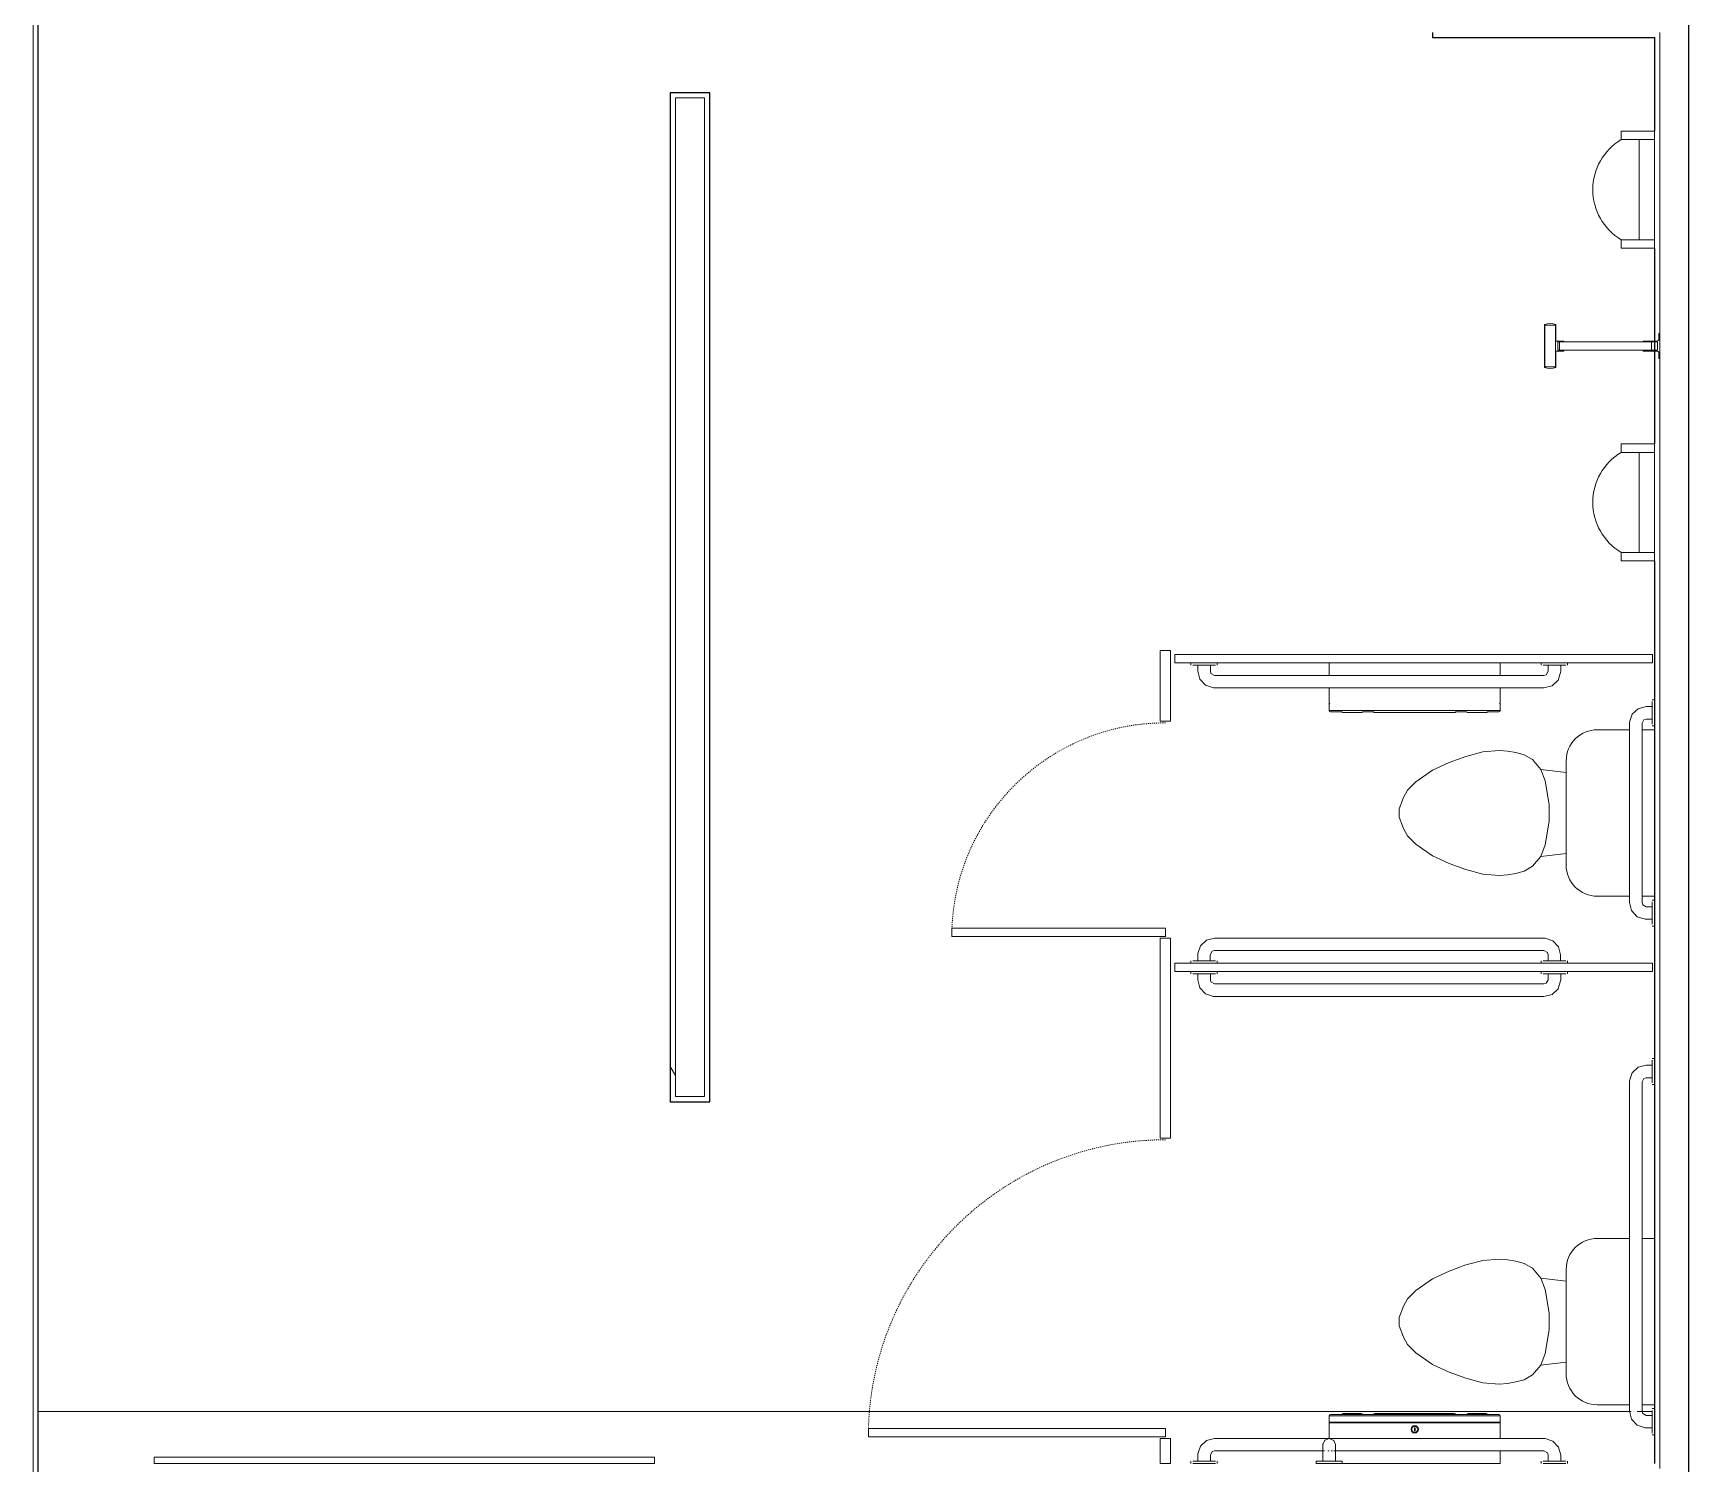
# Model space of a CAD drawing. Header units: inches. Extents: x 1 to 27263, y -26002 to 5769.
# Drawn here: x 25307.1 to 25505.6, y -22691.4 to -22519.8 of the extents above; entities that cross this region are included whole.
import ezdxf

# ---------------------------------------------------------------- set-up
doc = ezdxf.new("R2010")
doc.units = ezdxf.units.IN
doc.header["$MEASUREMENT"] = 0
doc.linetypes.add('Dash', pattern=[0.25, 0.125, -0.125])
doc.linetypes.add('Dash_2_', pattern=[0.25, 0.125, -0.125])
for name, color, linetype, lineweight in [('A-FLOR', 192, 'Continuous', 9), ('A-WALL', 113, 'Continuous', 9), ('A-WALL-PATT', 111, 'Continuous', 25), ('I-WALL', 2, 'Continuous', 9), ('P-SANR-FIXT', 6, 'Continuous', 9), ('Q-SPCQ', 91, 'Continuous', 9), ('Q-SPCQ-HDLN', 91, 'Dash', 9)]:
    doc.layers.add(name, color=color, linetype=linetype, lineweight=lineweight)

# ---------------------------------------------------------------- blocks, each defined once
blk = doc.blocks.new('Toilet-Domestic-3D - Toilet-Domestic-3D-11065-Site Plan - Phase 1')
at = {"layer": 'P-SANR-FIXT', "color": 7}
for p, q in [((-1.87, 11.5), (-0.5, 12)), ((-0.5, 12), (0.5, 12)), ((0.5, 12), (1.87, 11.5)), ((-5.13, 8), (-3.74, 10)), ((-3.74, 10), (-2.74, 11)), ((-2.74, 11), (-1.87, 11.5)), ((1.87, 11.5), (2.74, 11)), ((2.74, 11), (3.74, 10)), ((3.74, 10), (5.13, 8)), ((-6.06, 6), (-5.13, 8)), ((5.13, 8), (6.06, 6)), ((-6.79, 4), (-6.06, 6)), ((6.06, 6), (6.79, 4)), ((-7.33, 1.99), (-6.79, 4)), ((6.79, 4), (7.33, 1.99)), ((-7.5, 0), (-7.33, 1.99)), ((7.33, 1.99), (7.5, 0)), ((-7.41, -1), (-7.5, 0)), ((-7.24, -2), (-7.41, -1)), ((7.41, -1), (7.24, -2)), ((7.5, 0), (7.41, -1)), ((-6.97, -3), (-7.24, -2)), ((-6.4, -4), (-6.97, -3)), ((6.97, -3), (6.4, -4)), ((7.24, -2), (6.97, -3)), ((-5.21, -5), (-6.4, -4)), ((-3.84, -5.5), (-5.21, -5)), ((-4.86, -8.02), (-5.21, -5)), ((-1, -6), (-3.84, -5.5)), ((3.84, -5.5), (1, -6)), ((5.21, -5), (3.84, -5.5)), ((4.86, -8.02), (5.21, -5)), ((6.4, -4), (5.21, -5)), ((1, -6), (-1, -6)), ((6.25, -8.02), (-6.25, -8.02)), ((-9.98, -11.75), (-9.98, -15.6)), ((9.98, -15.63), (9.98, -11.75)), ((-9.98, -17.1), (-9.98, -18.6)), ((9.98, -18.6), (9.98, -17.08))]:
    blk.add_line(p, q, dxfattribs=at)
for centre, start, end in [((-6.25, -11.75), 90, 180), ((6.25, -11.75), 0, 90)]:
    blk.add_arc(centre, 3.73, start, end, dxfattribs=at)
blk = doc.blocks.new('Toilet-Domestic-3D - Toilet-Domestic-3D-V39-Site Plan - Phase 1')
at = {"layer": 'P-SANR-FIXT', "color": 7}
for p, q in [((-1.87, 11.5), (-0.5, 12)), ((-0.5, 12), (0.5, 12)), ((0.5, 12), (1.87, 11.5)), ((-5.13, 8), (-3.74, 10)), ((-3.74, 10), (-2.74, 11)), ((-2.74, 11), (-1.87, 11.5)), ((1.87, 11.5), (2.74, 11)), ((2.74, 11), (3.74, 10)), ((3.74, 10), (5.13, 8)), ((-6.06, 6), (-5.13, 8)), ((5.13, 8), (6.06, 6)), ((-6.79, 4), (-6.06, 6)), ((6.06, 6), (6.79, 4)), ((-7.33, 1.99), (-6.79, 4)), ((6.79, 4), (7.33, 1.99)), ((-7.5, 0), (-7.33, 1.99)), ((7.33, 1.99), (7.5, 0)), ((-7.41, -1), (-7.5, 0)), ((-7.24, -2), (-7.41, -1)), ((7.41, -1), (7.24, -2)), ((7.5, 0), (7.41, -1)), ((-6.97, -3), (-7.24, -2)), ((-6.4, -4), (-6.97, -3)), ((6.97, -3), (6.4, -4)), ((7.24, -2), (6.97, -3)), ((-5.21, -5), (-6.4, -4)), ((-3.84, -5.5), (-5.21, -5)), ((-4.86, -8.02), (-5.21, -5)), ((-1, -6), (-3.84, -5.5)), ((3.84, -5.5), (1, -6)), ((5.21, -5), (3.84, -5.5)), ((4.86, -8.02), (5.21, -5)), ((6.4, -4), (5.21, -5)), ((1, -6), (-1, -6)), ((6.25, -8.02), (-6.25, -8.02)), ((-9.98, -11.75), (-9.98, -15.6)), ((9.98, -15.6), (9.98, -11.75)), ((-9.98, -17.1), (-9.98, -18.6)), ((9.98, -18.6), (9.98, -17.1))]:
    blk.add_line(p, q, dxfattribs=at)
for centre, start, end in [((-6.25, -11.75), 90, 180), ((6.25, -11.75), 0, 90)]:
    blk.add_arc(centre, 3.73, start, end, dxfattribs=at)
blk = doc.blocks.new('Urinal-Wall-3D - Urinal-Wall-3D-23375-Site Plan - Phase 1')
at = {"layer": 'P-SANR-FIXT', "color": 7}
for p, q in [((-11.29, 2.06), (-11.29, 6.06)), ((-11.29, 6.06), (-10.29, 6.06)), ((-10.29, 6.06), (-10.29, 2.06)), ((2.73, 6.06), (1.71, 6.06)), ((1.71, 6.06), (1.71, 2.06)), ((2.73, 2.06), (2.73, 6.06)), ((-10.29, 2.06), (-11.29, 2.06)), ((1.71, 3.91), (-10.29, 3.91)), ((-10.29, 3.91), (-10.29, 2.06)), ((-10.29, 2.06), (1.71, 2.06)), ((1.71, 2.06), (1.71, 3.91)), ((1.71, 2.06), (2.73, 2.06))]:
    blk.add_line(p, q, dxfattribs=at)
blk.add_arc((-4.29, 2.46), 7, 31.0027, 148.9973, dxfattribs=at)
blk = doc.blocks.new('817_Grab_Bars - 8170-001420-25752-Site Plan - Phase 1')
at = {"layer": 'Q-SPCQ', "color": 7}
for p, q in [((25488.27, -22688.3), (25448.77, -22688.3)), ((25446.77, -22690.3), (25446.77, -22691.02)), ((25448.27, -22691.02), (25448.27, -22690.3)), ((25448.77, -22689.8), (25461.97, -22689.8)), ((25462.34, -22689.8), (25462.52, -22689.8)), ((25462.75, -22689.8), (25462.92, -22689.8)), ((25463.06, -22689.8), (25488.27, -22689.8)), ((25488.77, -22690.3), (25488.77, -22691.02)), ((25490.27, -22691.02), (25490.27, -22690.3)), ((25445.95, -22691.02), (25445.95, -22691.3)), ((25446.16, -22691.02), (25447.52, -22691.02)), ((25447.52, -22691.3), (25446.16, -22691.3)), ((25447.52, -22691.02), (25448.87, -22691.02)), ((25448.87, -22691.3), (25447.52, -22691.3)), ((25449.08, -22691.3), (25449.08, -22691.02)), ((25487.95, -22691.02), (25487.95, -22691.3)), ((25488.16, -22691.02), (25489.52, -22691.02)), ((25489.52, -22691.3), (25488.16, -22691.3)), ((25489.52, -22691.02), (25490.87, -22691.02)), ((25490.87, -22691.3), (25489.52, -22691.3)), ((25491.08, -22691.3), (25491.08, -22691.02))]:
    blk.add_line(p, q, dxfattribs=at)
at = {"layer": 'Q-SPCQ', "color": 7, "flags": 128}
for points in [[(25448.77, -22688.3), (25447.8, -22688.55), (25447.08, -22689.23), (25446.77, -22690.17), (25446.77, -22690.3)], [(25490.27, -22690.3), (25490.02, -22689.34), (25489.34, -22688.62), (25488.4, -22688.31), (25488.27, -22688.3)], [(25448.27, -22690.3), (25448.5, -22689.88), (25448.77, -22689.8)], [(25488.27, -22689.8), (25488.69, -22690.03), (25488.77, -22690.3)]]:
    blk.add_lwpolyline(points, dxfattribs=at)
blk = doc.blocks.new('Dispenser-Toilet_Tissue-Frost_Products_LTD_-Jumbo-169 - Steel-Brushed-Stainless_Steel-39538-Site Plan - Phase 1')
at = {"layer": 'Q-SPCQ', "color": 10, "lineweight": 13}
for p, q in [((25483.01, -22685.6), (25462.52, -22685.6)), ((25462.52, -22685.6), (25462.52, -22686.37)), ((25462.52, -22686.37), (25462.58, -22686.37)), ((25462.52, -22686.46), (25483.01, -22686.46)), ((25462.52, -22686.46), (25462.52, -22688.33)), ((25462.58, -22686.37), (25482.96, -22686.37)), ((25462.58, -22686.37), (25462.58, -22686.4)), ((25482.96, -22686.4), (25462.58, -22686.4)), ((25464.03, -22685.44), (25462.68, -22685.44)), ((25481.5, -22685.44), (25464.03, -22685.44)), ((25466.36, -22685.34), (25464.19, -22685.34)), ((25467.83, -22685.44), (25466.52, -22685.44)), ((25477.52, -22685.34), (25468.01, -22685.34)), ((25479.01, -22685.44), (25477.7, -22685.44)), ((25481.34, -22685.34), (25479.17, -22685.34)), ((25482.86, -22685.44), (25481.5, -22685.44)), ((25482.96, -22686.4), (25482.96, -22686.37)), ((25482.96, -22686.37), (25483.01, -22686.37)), ((25483.01, -22686.37), (25483.01, -22685.6)), ((25483.01, -22688.33), (25483.01, -22686.46)), ((25472.81, -22687.06), (25472.73, -22687.06)), ((25472.73, -22687.06), (25472.73, -22687.4)), ((25472.73, -22687.4), (25472.81, -22687.4)), ((25472.81, -22687.4), (25472.81, -22687.06)), ((25483.01, -22691.3), (25483.01, -22689.77)), ((25463.87, -22691.3), (25483.01, -22691.3))]:
    blk.add_line(p, q, dxfattribs=at)
for radius in [0.438, 0.358]:
    blk.add_circle((25472.77, -22687.22), radius, dxfattribs=at)
for centre, radius, start, end in [((25462.68, -22685.6), 0.16, 90, 180), ((25462.58, -22686.46), 0.06, 90, 180), ((25464.19, -22685.52), 0.18, 90, 153.6122), ((25465.74, -22685.46), 0.118, 100.8116, 172.3569), ((25465.74, -22685.49), 0.151, 19.6341, 87.321), ((25465.76, -22685.49), 0.151, 19.6341, 86.8331), ((25465.77, -22685.52), 0.18, 26.3878, 90), ((25466.34, -22685.46), 0.119, 100.0401, 171.5195), ((25466.34, -22685.49), 0.151, 19.6341, 87.321), ((25466.35, -22685.49), 0.151, 19.6341, 87.321), ((25466.36, -22685.52), 0.18, 26.3878, 90), ((25468.01, -22685.56), 0.22, 90, 146.9443), ((25477.52, -22685.56), 0.22, 33.0557, 90), ((25479.17, -22685.52), 0.18, 90, 153.6122), ((25479.18, -22685.49), 0.151, 92.679, 160.3659), ((25479.19, -22685.49), 0.151, 92.679, 160.3659), ((25479.19, -22685.46), 0.119, 8.4805, 79.9599), ((25479.76, -22685.52), 0.18, 90, 153.6084), ((25479.77, -22685.49), 0.151, 93.1667, 160.3726), ((25479.79, -22685.49), 0.151, 92.679, 160.3653), ((25479.79, -22685.46), 0.118, 7.6431, 79.1884), ((25481.34, -22685.52), 0.18, 26.3878, 90), ((25482.85, -22685.6), 0.16, 0, 89.0019), ((25482.95, -22686.46), 0.0601, 0, 87.3185)]:
    blk.add_arc(centre, radius, start, end, dxfattribs=at)
blk = doc.blocks.new('Partition-Floor_Braced_Urinal_Screen-Bradley_Corp-St__Stl - 11_ x 42_ Urinal Screen-283502-Site Plan - Phase 1')
at = {"layer": 'Q-SPCQ', "color": 7}
for p, q in [((1.5, 0), (-1.5, 0)), ((-1.5, 0), (-1.5, -0.1)), ((-1.5, -0.1), (-0.85, -0.1)), ((-0.6, -0.35), (-0.6, -2)), ((-0.5, -1), (-0.5, -0.27)), ((-0.5, -0.27), (0.5, -0.27)), ((-0.5, -12), (-0.5, -1)), ((0.5, -1), (-0.5, -1)), ((0.5, -0.27), (0.5, -1)), ((0.5, -1), (0.5, -12)), ((0.6, -2), (0.6, -0.35)), ((0.85, -0.1), (1.5, -0.1)), ((1.5, -0.1), (1.5, 0)), ((-0.6, -2), (-0.5, -2)), ((0.5, -2), (0.6, -2)), ((-0.5, -11.5), (-0.6, -11.5)), ((-0.6, -11.5), (-0.6, -12.5)), ((0.6, -11.5), (0.5, -11.5)), ((0.6, -12.5), (0.6, -11.5)), ((-0.58, -12.44), (-2.58, -12.44)), ((-2.58, -13.81), (2.58, -13.81)), ((-2.5, -12.5), (2.5, -12.5)), ((-2.5, -13.75), (-2.5, -12.5)), ((2.5, -13.75), (-2.5, -13.75)), ((-0.5, -12.23), (-0.5, -12)), ((-0.5, -12), (0.5, -12)), ((0.5, -12.23), (-0.5, -12.23)), ((0.5, -12), (0.5, -12.23)), ((2.58, -12.44), (0.58, -12.44)), ((2.5, -12.5), (2.5, -13.75))]:
    blk.add_line(p, q, dxfattribs=at)
for centre, radius, start, end in [((-0.85, -0.35), 0.25, 0, 90), ((0.85, -0.35), 0.25, 90, 180), ((-0.39, -13.13), 2.3, 162.6194, 197.3806), ((0.39, -13.13), 2.3, 342.6194, 17.3806)]:
    blk.add_arc(centre, radius, start, end, dxfattribs=at)
blk = doc.blocks.new('Partition-Floor_Braced-Bradley_Corp-St_Stl-ADA-N_Stalls - ADA _optional_ _ n Standard Stalls-320718-Site Plan - Phase 1')
at = {"layer": 'Q-SPCQ', "color": 7}
for p, q in [((11.69, 94.87), (12.69, 94.87)), ((11.69, 59.25), (11.69, 94.87)), ((12.69, 94.87), (12.69, 59.25)), ((71.69, 84.87), (72.69, 84.87)), ((71.69, 59.25), (71.69, 84.87)), ((72.69, 84.87), (72.69, 59.25)), ((8.5, 59.88), (11.5, 59.88)), ((8.5, 58.63), (8.5, 59.88)), ((11.5, 59.88), (11.5, 58.63)), ((47.5, 59.88), (71.5, 59.88)), ((47.5, 58.63), (47.5, 59.88)), ((71.5, 59.88), (71.5, 58.63)), ((97.5, 59.88), (106, 59.88)), ((97.5, 58.63), (97.5, 59.88)), ((106, 59.88), (106, 58.63)), ((11.5, 58.63), (8.5, 58.63)), ((12.69, 59.25), (11.69, 59.25)), ((71.5, 58.63), (47.5, 58.63)), ((67.5, 58.13), (68.5, 58.13)), ((67.5, 0.88), (67.5, 58.13)), ((68.5, 58.13), (68.5, 0.88)), ((72.69, 59.25), (71.69, 59.25)), ((106, 58.63), (97.5, 58.63)), ((104.5, 58.13), (105.5, 58.13)), ((104.5, 0.88), (104.5, 58.13)), ((105.5, 58.13), (105.5, 0.88)), ((68.5, 0.88), (67.5, 0.88)), ((105.5, 0.88), (104.5, 0.88))]:
    blk.add_line(p, q, dxfattribs=at)
at = {"layer": 'Q-SPCQ-HDLN', "color": 7, "linetype": 'Dash_2_'}
for centre, radius, end in [((11.69, 59.25), 35.62, 88.2092), ((71.69, 59.25), 25.62, 87.7958)]:
    blk.add_arc(centre, radius, 0, end, dxfattribs=at)
blk = doc.blocks.new('817_Grab_Bars - 8170-001420-V43-Site Plan - Phase 1')
at = {"layer": 'Q-SPCQ', "color": 7}
for p, q in [((25445.95, -22632.3), (25445.95, -22632.58)), ((25447.52, -22632.58), (25446.16, -22632.58)), ((25446.77, -22632.58), (25446.77, -22633.3)), ((25448.87, -22632.58), (25447.52, -22632.58)), ((25448.27, -22633.3), (25448.27, -22632.58)), ((25449.08, -22632.58), (25449.08, -22632.3)), ((25487.95, -22632.3), (25487.95, -22632.58)), ((25489.52, -22632.58), (25488.16, -22632.58)), ((25488.77, -22632.58), (25488.77, -22633.3)), ((25490.87, -22632.58), (25489.52, -22632.58)), ((25490.27, -22633.3), (25490.27, -22632.58)), ((25491.08, -22632.58), (25491.08, -22632.3)), ((25488.27, -22633.8), (25448.77, -22633.8)), ((25448.77, -22635.3), (25488.27, -22635.3))]:
    blk.add_line(p, q, dxfattribs=at)
at = {"layer": 'Q-SPCQ', "color": 7, "flags": 128}
for points in [[(25446.77, -22633.3), (25447.01, -22634.26), (25447.69, -22634.99), (25448.63, -22635.3), (25448.77, -22635.3)], [(25448.77, -22633.8), (25448.34, -22633.57), (25448.27, -22633.3)], [(25488.27, -22635.3), (25489.23, -22635.06), (25489.95, -22634.38), (25490.26, -22633.44), (25490.27, -22633.3)], [(25488.77, -22633.3), (25488.54, -22633.72), (25488.27, -22633.8)]]:
    blk.add_lwpolyline(points, dxfattribs=at)
blk = doc.blocks.new('Dispenser-Toilet_Tissue-Frost_Products_LTD_-Jumbo-169 - Steel-Brushed-Stainless_Steel-V46-Site Plan - Phase 1')
at = {"layer": 'Q-SPCQ', "color": 10, "lineweight": 13}
for p, q in [((25462.52, -22596.83), (25462.52, -22595.3)), ((25483.01, -22595.3), (25483.01, -22596.83)), ((25462.52, -22600.14), (25462.52, -22598.28)), ((25483.01, -22598.27), (25483.01, -22600.14)), ((25462.52, -22601), (25462.52, -22600.23)), ((25462.52, -22600.23), (25462.58, -22600.23)), ((25483.01, -22601), (25462.52, -22601)), ((25462.58, -22600.23), (25462.58, -22600.2)), ((25464.03, -22601.16), (25462.68, -22601.16)), ((25467.83, -22601.16), (25466.52, -22601.16)), ((25479.01, -22601.16), (25477.7, -22601.16)), ((25482.86, -22601.16), (25481.5, -22601.16)), ((25482.96, -22600.2), (25482.96, -22600.23)), ((25482.96, -22600.23), (25483.01, -22600.23)), ((25483.01, -22600.23), (25483.01, -22601)), ((25466.36, -22601.26), (25464.19, -22601.26)), ((25477.52, -22601.26), (25468.01, -22601.26)), ((25481.34, -22601.26), (25479.17, -22601.26))]:
    blk.add_line(p, q, dxfattribs=at)
for centre, radius, start, end in [((25462.58, -22600.14), 0.06, 180, 270), ((25462.68, -22601), 0.16, 180, 270), ((25464.19, -22601.08), 0.18, 206.3878, 270), ((25466.36, -22601.08), 0.18, 270, 333.6122), ((25468.01, -22601.04), 0.22, 213.0557, 270), ((25477.52, -22601.04), 0.22, 270, 326.9443), ((25479.17, -22601.08), 0.18, 206.3878, 270), ((25481.34, -22601.08), 0.18, 270, 333.6122), ((25482.85, -22601), 0.16, 270.9981, 0), ((25482.95, -22600.14), 0.0601, 272.6815, 0)]:
    blk.add_arc(centre, radius, start, end, dxfattribs=at)
blk = doc.blocks.new('817_Grab_Bars - 8170-001420-V44-Site Plan - Phase 1')
at = {"layer": 'Q-SPCQ', "color": 7}
for p, q in [((25532.45, -22558.3), (25532.45, -22558.58)), ((25534.02, -22558.58), (25532.66, -22558.58)), ((25533.27, -22558.58), (25533.27, -22559.3)), ((25535.37, -22558.58), (25534.02, -22558.58)), ((25534.77, -22559.3), (25534.77, -22558.58)), ((25535.58, -22558.58), (25535.58, -22558.3)), ((25574.45, -22558.3), (25574.45, -22558.58)), ((25576.02, -22558.58), (25574.66, -22558.58)), ((25575.27, -22558.58), (25575.27, -22559.3)), ((25577.37, -22558.58), (25576.02, -22558.58)), ((25576.77, -22559.3), (25576.77, -22558.58)), ((25577.58, -22558.58), (25577.58, -22558.3)), ((25574.77, -22559.8), (25535.27, -22559.8)), ((25535.27, -22561.3), (25574.77, -22561.3))]:
    blk.add_line(p, q, dxfattribs=at)
at = {"layer": 'Q-SPCQ', "color": 7, "flags": 128}
for points in [[(25533.27, -22559.3), (25533.51, -22560.26), (25534.19, -22560.99), (25535.13, -22561.3), (25535.27, -22561.3)], [(25535.27, -22559.8), (25534.84, -22559.57), (25534.77, -22559.3)], [(25574.77, -22561.3), (25575.73, -22561.06), (25576.45, -22560.38), (25576.76, -22559.44), (25576.77, -22559.3)], [(25575.27, -22559.3), (25575.04, -22559.72), (25574.77, -22559.8)]]:
    blk.add_lwpolyline(points, dxfattribs=at)
blk = doc.blocks.new('817_Grab_Bars - 8170-001240-25748-Site Plan - Phase 1')
at = {"layer": 'Q-SPCQ', "color": 7}
for p, q in [((25395.61, -22755.61), (25394.89, -22755.61)), ((25395.89, -22754.8), (25395.61, -22754.8)), ((25395.61, -22756.36), (25395.61, -22755.01)), ((25392.89, -22757.61), (25392.89, -22779.11)), ((25394.39, -22779.11), (25394.39, -22757.61)), ((25394.89, -22757.11), (25395.61, -22757.11)), ((25395.61, -22757.71), (25395.61, -22756.36)), ((25395.61, -22757.92), (25395.89, -22757.92)), ((25395.61, -22779.61), (25394.89, -22779.61)), ((25395.89, -22778.8), (25395.61, -22778.8)), ((25395.61, -22780.36), (25395.61, -22779.01)), ((25394.89, -22781.11), (25395.61, -22781.11)), ((25395.61, -22781.71), (25395.61, -22780.36)), ((25395.61, -22781.92), (25395.89, -22781.92))]:
    blk.add_line(p, q, dxfattribs=at)
at = {"layer": 'Q-SPCQ', "color": 7, "flags": 128}
for points in [[(25394.89, -22755.61), (25393.93, -22755.86), (25393.2, -22756.53), (25392.89, -22757.48), (25392.89, -22757.61)], [(25394.39, -22757.61), (25394.62, -22757.19), (25394.89, -22757.11)], [(25392.89, -22779.11), (25393.14, -22780.07), (25393.81, -22780.8), (25394.76, -22781.1), (25394.89, -22781.11)], [(25394.89, -22779.61), (25394.47, -22779.38), (25394.39, -22779.11)]]:
    blk.add_lwpolyline(points, dxfattribs=at)
blk = doc.blocks.new('817_Grab_Bars - 8170-001180-25756-Site Plan - Phase 1')
at = {"layer": 'Q-SPCQ', "color": 7}
for p, q in [((25461.77, -22690.3), (25461.77, -22691.02)), ((25461.77, -22690.3), (25461.77, -22691.02)), ((25463.27, -22691.02), (25463.27, -22690.3)), ((25463.27, -22691.02), (25463.27, -22690.3)), ((25460.95, -22691.02), (25460.95, -22691.3)), ((25460.95, -22691.02), (25460.95, -22691.3)), ((25460.95, -22691.02), (25464.08, -22691.02)), ((25461.16, -22691.02), (25460.95, -22691.02)), ((25460.95, -22691.02), (25461.16, -22691.02)), ((25461.16, -22691.02), (25460.95, -22691.02)), ((25464.08, -22691.3), (25460.95, -22691.3)), ((25460.95, -22691.3), (25461.16, -22691.3)), ((25461.16, -22691.3), (25460.95, -22691.3)), ((25460.95, -22691.3), (25461.16, -22691.3)), ((25464.08, -22691.02), (25463.87, -22691.02)), ((25463.87, -22691.02), (25464.08, -22691.02)), ((25464.08, -22691.02), (25463.87, -22691.02)), ((25463.87, -22691.3), (25464.08, -22691.3)), ((25464.08, -22691.3), (25463.87, -22691.3)), ((25463.87, -22691.3), (25464.08, -22691.3)), ((25464.08, -22691.3), (25464.08, -22691.02)), ((25464.08, -22691.3), (25464.08, -22691.02))]:
    blk.add_line(p, q, dxfattribs=at)
at = {"layer": 'Q-SPCQ', "color": 7, "flags": 128}
for points in [[(25461.77, -22689.05), (25462, -22688.51), (25462.52, -22688.3)], [(25462.52, -22688.3), (25463.06, -22688.54), (25463.27, -22689.05)], [(25461.77, -22689.05), (25461.77, -22689.3), (25461.77, -22689.93), (25461.77, -22690.3)], [(25461.77, -22690.3), (25461.77, -22689.56), (25461.77, -22689.11), (25461.77, -22689.05)], [(25463.27, -22690.3), (25463.27, -22689.56), (25463.27, -22689.11), (25463.27, -22689.05)], [(25463.27, -22689.05), (25463.27, -22689.3), (25463.27, -22689.93), (25463.27, -22690.3)]]:
    blk.add_lwpolyline(points, dxfattribs=at)
blk = doc.blocks.new('Bradley-Washroom_Accessories-Mirrors-780_Custom - Bradley-Washroom_Accessories-Mirrors-780_Custom-177612-Site Plan - Phase 1')
at = {"layer": 'Q-SPCQ', "color": 7}
for p, q in [((25321.64, -22690.55), (25381.64, -22690.55)), ((25321.64, -22690.55), (25321.64, -22691.3)), ((25381.64, -22691.3), (25321.64, -22691.3)), ((25381.64, -22691.3), (25381.64, -22690.55))]:
    blk.add_line(p, q, dxfattribs=at)
blk = doc.blocks.new('Locker Rooms and Restrooms_rvt-1-Site Plan - Phase 1')
at = {"layer": 'A-WALL-PATT', "lineweight": 9}
h = blk.add_hatch(dxfattribs=at)
h.set_pattern_fill('FP_9', style=0, pattern_type=2)
h.set_pattern_definition([(0, (0, 0), (81.92, 20.48), [3.379, -58.061, 3.379, -58.061, -327.68]), (0, (0, 0), (81.92, 20.48), [-122.88, 3.379, -119.501, 3.379, -58.061, -143.36]), (0, (0, 0), (81.92, 20.48), [-307.2, 3.379, -37.581, 3.379, -99.021]), (120, (30.72, 10.24), (-58.6962, 60.704801), [3.379, -58.061, 3.379, -58.061, -327.68]), (120, (30.72, 10.24), (-58.6962, 60.704801), [-122.88, 3.379, -119.501, 3.379, -58.061, -143.36]), (120, (30.72, 10.24), (-58.6962, 60.704801), [-307.2, 3.379, -37.581, 3.379, -99.021]), (240, (40.96, 51.2), (-23.2238, -81.184801), [3.379, -58.061, 3.379, -58.061, -327.68]), (240, (40.96, 51.2), (-23.2238, -81.184801), [-122.88, 3.379, -119.501, 3.379, -58.061, -143.36]), (240, (40.96, 51.2), (-23.2238, -81.184801), [-307.2, 3.379, -37.581, 3.379, -99.021])])
h.paths.add_polyline_path([(25383.52, -22647.93), (25384.14, -22647.93), (25384.14, -22526.93), (25383.52, -22526.93), (25383.52, -22560.8)], flags=0)
at = {"layer": 'A-WALL', "color": 7}
for p, q in [((25502.14, -22519.68), (25502.14, -22555.8)), ((25387.64, -22527.55), (25384.14, -22527.55)), ((25384.14, -22527.55), (25384.14, -22647.3)), ((25387.64, -22527.55), (25387.64, -22647.3)), ((25502.14, -22558.8), (25502.14, -22691.3)), ((25384.14, -22647.3), (25387.64, -22647.3)), ((25502.14, -22691.3), (25502.14, -22691.93))]:
    blk.add_line(p, q, dxfattribs=at)
at = {"layer": 'I-WALL', "color": 250, "lineweight": 25}
for p, q in [((25505.64, -22695.43), (25505.64, -22435.18)), ((25474.89, -22519.68), (25474.89, -22520.3)), ((25474.89, -22520.3), (25501.52, -22520.3)), ((25501.52, -22520.3), (25501.52, -22531.53)), ((25384.14, -22526.93), (25383.52, -22526.93)), ((25383.52, -22526.93), (25383.52, -22647.93)), ((25387.64, -22526.93), (25384.14, -22526.93)), ((25388.27, -22526.93), (25387.64, -22526.93)), ((25388.27, -22647.93), (25388.27, -22526.93)), ((25501.52, -22545.55), (25501.52, -22556.72)), ((25501.52, -22556.8), (25501.52, -22557.8)), ((25501.52, -22557.89), (25501.52, -22569.03)), ((25501.52, -22583.05), (25501.52, -22691.3)), ((25383.52, -22647.93), (25384.14, -22647.93)), ((25384.14, -22647.93), (25387.64, -22647.93)), ((25387.64, -22647.93), (25388.27, -22647.93))]:
    blk.add_line(p, q, dxfattribs=at)
at = {"lineweight": 9}
for name, p, rotation in [('Urinal-Wall-3D - Urinal-Wall-3D-23375-Site Plan - Phase 1', (25503.58, -22534.26), 90), ('Partition-Floor_Braced_Urinal_Screen-Bradley_Corp-St__Stl - 11_ x 42_ Urinal Screen-283502-Site Plan - Phase 1', (25502.14, -22557.3), 269.9999999999793), ('Urinal-Wall-3D - Urinal-Wall-3D-23375-Site Plan - Phase 1', (25503.58, -22571.76), 90), ('Partition-Floor_Braced-Bradley_Corp-St_Stl-ADA-N_Stalls - ADA _optional_ _ n Standard Stalls-320718-Site Plan - Phase 1', (25502.14, -22699.8), 89.99999999999959), ('Toilet-Domestic-3D - Toilet-Domestic-3D-V39-Site Plan - Phase 1', (25482.91, -22613.3), 90.0000000000001), ('817_Grab_Bars - 8170-001420-V43-Site Plan - Phase 1', (50937.03, -45263.61), 180), ('817_Grab_Bars - 8170-001420-V44-Site Plan - Phase 1', (48059.82, 2889.71), 269.9999999999996), ('Toilet-Domestic-3D - Toilet-Domestic-3D-11065-Site Plan - Phase 1', (25482.91, -22674.3), 90.0000000000001)]:
    blk.add_blockref(name, p, dxfattribs=dict(at, rotation=rotation))
for name, p in [('817_Grab_Bars - 8170-001420-V43-Site Plan - Phase 1', (0, 37)), ('Dispenser-Toilet_Tissue-Frost_Products_LTD_-Jumbo-169 - Steel-Brushed-Stainless_Steel-V46-Site Plan - Phase 1', (0, 0)), ('817_Grab_Bars - 8170-001240-25748-Site Plan - Phase 1', (105.63, 155.06)), ('817_Grab_Bars - 8170-001420-V43-Site Plan - Phase 1', (0, 0)), ('Dispenser-Toilet_Tissue-Frost_Products_LTD_-Jumbo-169 - Steel-Brushed-Stainless_Steel-39538-Site Plan - Phase 1', (0, 0)), ('817_Grab_Bars - 8170-001420-25752-Site Plan - Phase 1', (0, 0)), ('817_Grab_Bars - 8170-001180-25756-Site Plan - Phase 1', (0, 0)), ('Bradley-Washroom_Accessories-Mirrors-780_Custom - Bradley-Washroom_Accessories-Mirrors-780_Custom-177612-Site Plan - Phase 1', (0, 0))]:
    blk.add_blockref(name, p, dxfattribs=at)
blk = doc.blocks.new('Struct_Xcel_Sports Complex_rvt-1-Site Plan - Phase 1')
at = {"layer": 'A-FLOR', "color": 7}
for p, q in [((25307.77, -22685.08), (25498.74, -22685.08)), ((25499.45, -22685.08), (25501.23, -22685.08))]:
    blk.add_line(p, q, dxfattribs=at)

msp = doc.modelspace()

# ---------------------------------------------------------------- linework, layer by layer
at = {"layer": 'A-WALL'}
msp.add_line((25307.140225, -22369.55281), (25307.140225, -22767.62156), dxfattribs=at)
at = {"layer": 'I-WALL', "lineweight": 25}
msp.add_line((25307.765225, -22767.62156), (25307.765225, -22370.30281), dxfattribs=at)

# ---------------------------------------------------------------- block references
at = {"lineweight": 5}
for name in ['Struct_Xcel_Sports Complex_rvt-1-Site Plan - Phase 1', 'Locker Rooms and Restrooms_rvt-1-Site Plan - Phase 1']:
    msp.add_blockref(name, (0, 0), dxfattribs=at)

doc.saveas('drawing.dxf')
